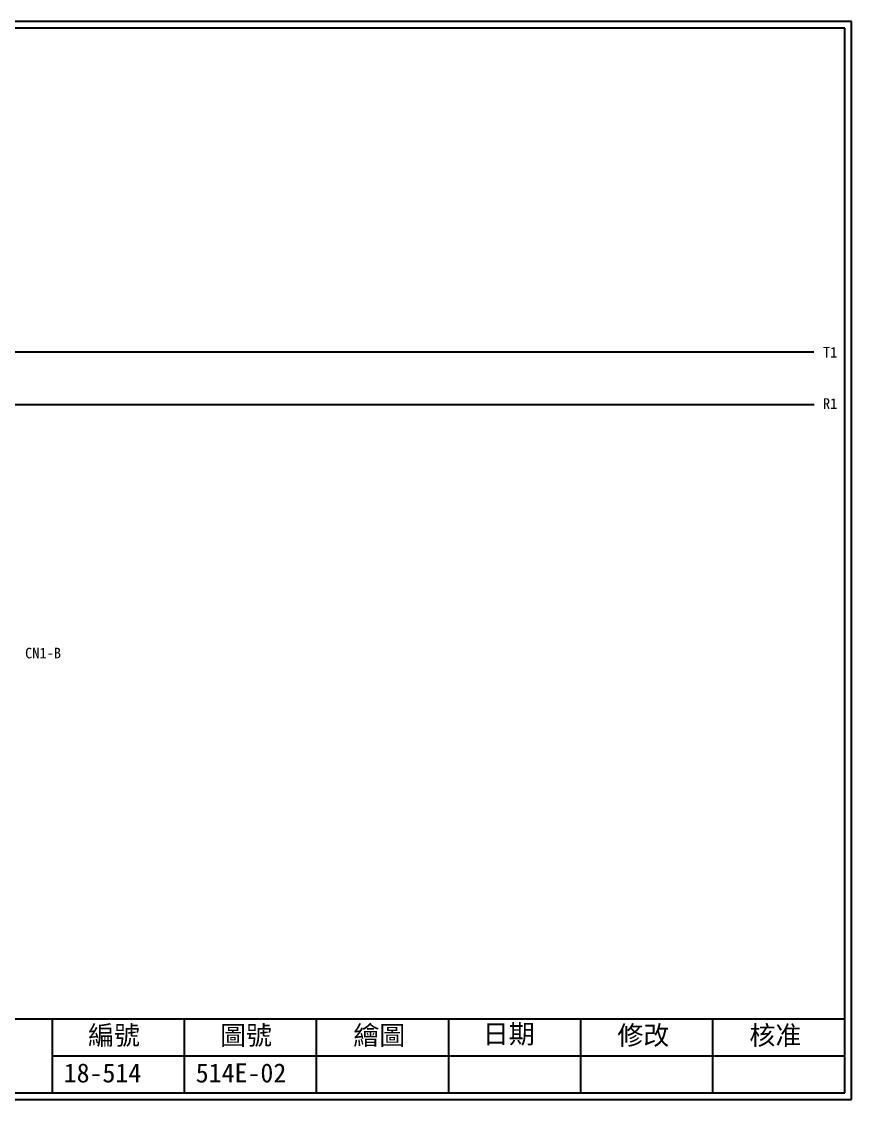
# Model space of a CAD drawing. Extents: x 10 to 297, y 3 to 207.
# Drawn here: x 139.9 to 297, y 3 to 207 of the extents above; entities that cross this region are included whole.
import ezdxf

# ---------------------------------------------------------------- set-up
doc = ezdxf.new("R2010")
doc.units = 0
doc.layers.add('圖框層', color=7, linetype='CONTINUOUS')
doc.layers.add('標尺寸層', color=3, linetype='CONTINUOUS')
doc.styles.add('STSL', font='kaiu.ttf')

msp = doc.modelspace()

# ---------------------------------------------------------------- linework, layer by layer
at = {"layer": '圖框層', "color": 7}
for p, q in [((297, 206.97), (10, 206.97)), ((297, 3), (297, 206.97)), ((295.75, 205.72), (11.25, 205.72)), ((295.75, 4.25), (295.75, 205.72)), ((11.25, 18.25), (295.75, 18.25)), ((145.75, 4.25), (145.75, 18.25)), ((170.75, 4.25), (170.75, 18.25)), ((195.75, 4.25), (195.75, 18.25)), ((220.75, 4.25), (220.75, 18.25)), ((245.75, 4.25), (245.75, 18.25)), ((270.75, 4.25), (270.75, 18.25)), ((145.75, 11.25), (295.75, 11.25)), ((11.25, 4.25), (295.75, 4.25)), ((10, 3), (297, 3))]:
    msp.add_line(p, q, dxfattribs=at)
at = {"layer": '標尺寸層', "color": 7}
for p, q in [((114.35, 144.49), (289.88, 144.49)), ((138.27, 134.49), (289.94, 134.49))]:
    msp.add_line(p, q, dxfattribs=at)

# ---------------------------------------------------------------- texts
at = {"layer": '圖框層', "color": 4, "style": 'STSL'}
for s, height, p in [('T1', 2, (291.6, 143.39)), ('R1', 2, (291.6, 133.68)), ('CN1-B', 2, (140.55, 86.47)), ('編號', 3.6, (152.47, 13.34)), ('圖號', 3.6, (177.47, 13.34)), ('繪圖', 3.6, (202.69, 13.34)), ('日期', 3.6, (227.22, 13.59)), ('修改', 3.6, (252.69, 13.34)), ('核准', 3.6, (277.69, 13.34)), ('18-514', 3.6, (147.86, 6.22)), ('514E-02', 3.6, (172.86, 6.22))]:
    msp.add_text(s, height=height, dxfattribs=at).set_placement(p)

doc.saveas('drawing.dxf')
